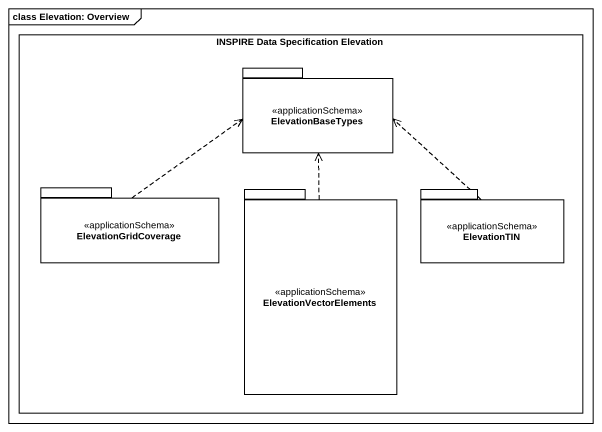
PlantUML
@startuml
mainframe class Elevation: Overview
rectangle "INSPIRE Data Specification Elevation" as INSPIRE_Data_Specification {
  package ElevationBaseTypes <<applicationSchema>> {
  }
  package ElevationGridCoverage <<applicationSchema>> {
  }
  package ElevationVectorElements <<applicationSchema>> {
  }
  package ElevationTIN <<applicationSchema>> {
  }
}
ElevationGridCoverage .up.> ElevationBaseTypes
ElevationVectorElements .up.> ElevationBaseTypes
ElevationTIN .up.> ElevationBaseTypes
@enduml
